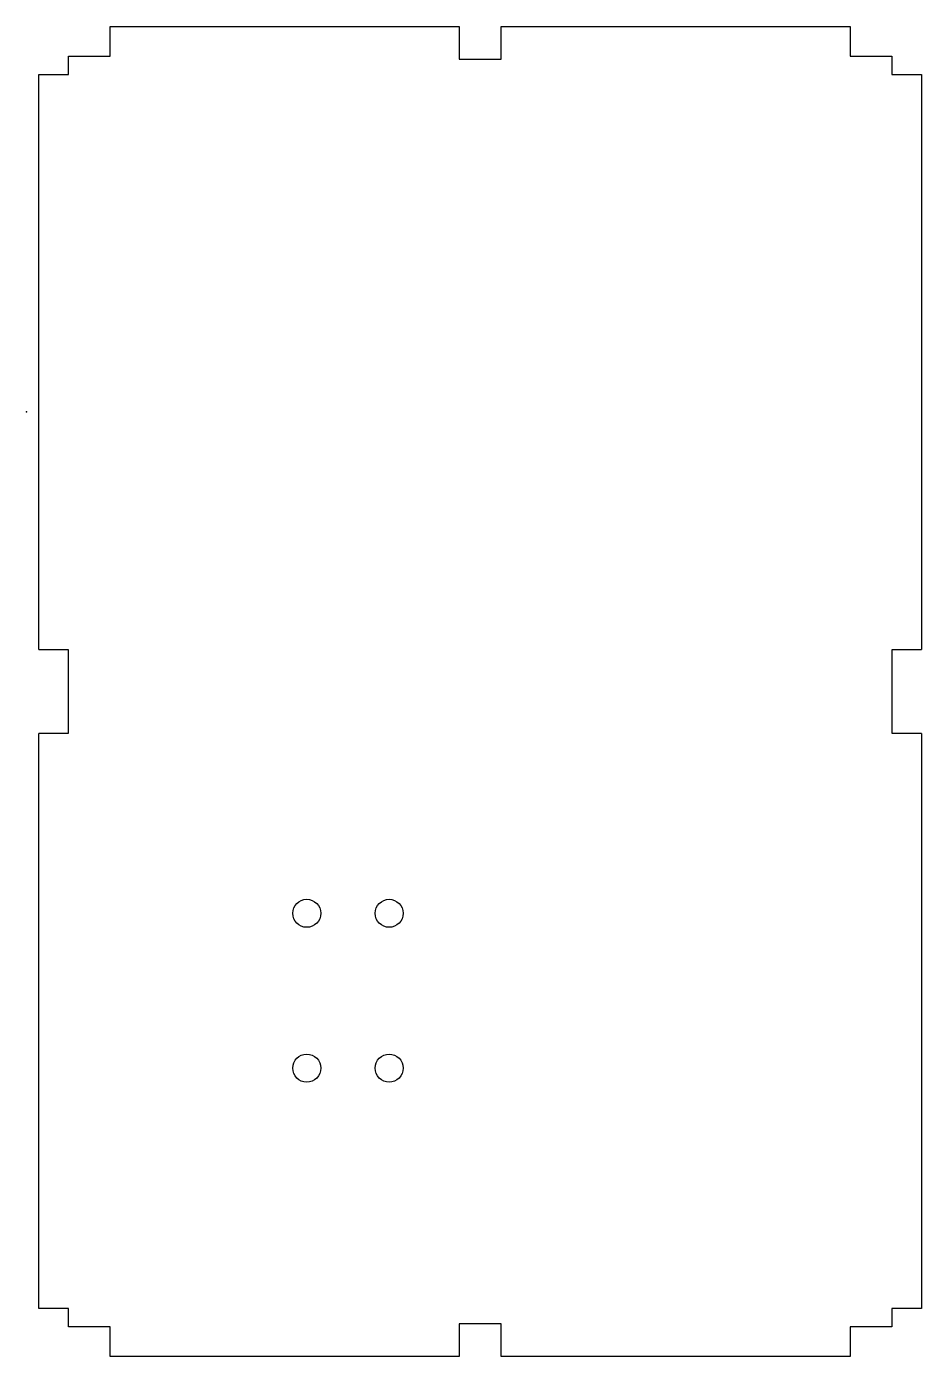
# Model space of a CAD drawing. Header units: millimetres. Extents: x -133 to 4, y -103 to 103.
import ezdxf

# ---------------------------------------------------------------- set-up
doc = ezdxf.new("R2010")
doc.units = ezdxf.units.MM
doc.header["$PDSIZE"] = -1

msp = doc.modelspace()

# ---------------------------------------------------------------- linework, layer by layer
at = {"color": 7, "linetype": 'Continuous', "lineweight": 25}
for p, q in [((-120.523, 97.9488), (-120.523, 102.525)), ((-120.523, 102.525), (-66.7385, 102.525)), ((-66.7385, 102.525), (-66.7385, 97.525)), ((-60.2615, 97.525), (-60.2615, 102.525)), ((-60.2615, 102.525), (-6.477, 102.525)), ((-6.477, 102.525), (-6.477, 97.9488)), ((-126.9238, 95.123), (-126.9238, 97.9488)), ((-126.9238, 97.9488), (-120.523, 97.9488)), ((-66.7385, 97.525), (-60.2615, 97.525)), ((-6.477, 97.9488), (-0.0762, 97.9488)), ((-0.0762, 97.9488), (-0.0762, 95.123)), ((-131.5, 6.477), (-131.5, 95.123)), ((-131.5, 95.123), (-126.9238, 95.123)), ((-0.0762, 95.123), (4.5, 95.123)), ((4.5, 95.123), (4.5, 6.477)), ((-131.5, 6.477), (-127, 6.477)), ((-127, 6.477), (-127, -6.477)), ((0, 6.477), (4.5, 6.477)), ((0, -6.477), (0, 6.477)), ((-131.5, -95.123), (-131.5, -6.477)), ((-127, -6.477), (-131.5, -6.477)), ((4.5, -6.477), (0, -6.477)), ((4.5, -6.477), (4.5, -95.123)), ((-126.9238, -95.123), (-131.5, -95.123)), ((-126.9238, -97.9488), (-126.9238, -95.123)), ((-0.0762, -95.123), (-0.0762, -97.9488)), ((4.5, -95.123), (-0.0762, -95.123)), ((-120.523, -97.9488), (-126.9238, -97.9488)), ((-120.523, -102.525), (-120.523, -97.9488)), ((-60.2615, -97.525), (-66.7385, -97.525)), ((-66.7385, -97.525), (-66.7385, -102.525)), ((-60.2615, -102.525), (-60.2615, -97.525)), ((-0.0762, -97.9488), (-6.477, -97.9488)), ((-6.477, -97.9488), (-6.477, -102.525)), ((-66.7385, -102.525), (-120.523, -102.525)), ((-6.477, -102.525), (-60.2615, -102.525))]:
    msp.add_line(p, q, dxfattribs=at)
for centre in [(-90.225, -34.199), (-77.525, -34.199), (-90.225, -58.075), (-77.525, -58.075)]:
    msp.add_circle(centre, 2.159, dxfattribs=at)
at = {"color": 7, "linetype": 'Continuous'}
msp.add_point((-133.4013, 43.117), dxfattribs=at)

doc.saveas('drawing.dxf')
